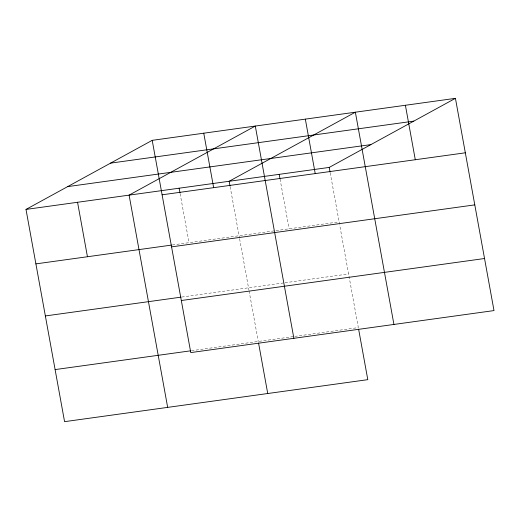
<?xml version="1.0" encoding="UTF-8"?>
<svg xmlns="http://www.w3.org/2000/svg" width="520" height="520" viewBox="0 0 520 520"><rect width="100%" height="100%" fill="white"/><g stroke="black" fill="none" stroke-linecap="round" stroke-linejoin="round"><path stroke-width="0.39" stroke-dasharray="2.6 1.95" d="M172.347 244.978L339.125 221.878M181.811 297.043L284.258 282.854M285.051 282.744L348.582 273.949M191.561 350.688L294.008 336.499M294.801 336.394L358.332 327.594L339.697 225.036M330.233 172.939L339.553 224.244M280.053 179.082L289.088 228.806M230.165 186.803L239.486 238.108M239.629 238.894L248.95 290.173M249.093 290.959L258.271 341.451M180.135 193.733L189.026 242.671"/><path stroke-width="0.78" d="M358.618 329.167L367.796 379.659L64.571 421.662L26 209.417L152.204 140.341L455.429 98.338L494 310.583L190.775 352.586L152.204 140.341M26 209.417L329.225 167.414L455.429 98.338M110.559 163.137L413.784 121.134M67.645 186.622L370.871 144.619M162.103 194.805L465.329 152.802M35.899 263.881L171.555 245.089M171.561 246.87L474.786 204.874M45.357 315.945L181.019 297.154M181.311 300.514L484.536 258.518M55.107 369.59L190.769 350.799M405.399 105.274L415.291 159.738M393.933 324.447L355.362 112.203L229.164 181.272L230.022 186.011M329.225 167.414L330.083 172.153M305.331 119.132L315.231 173.596M279.195 174.343L279.909 178.295M293.872 338.306L255.3 126.061L129.097 195.136L167.667 407.381M258.557 343.031L267.735 393.517M203.749 133.198L213.649 187.661M179.127 188.208L179.992 192.94M77.552 202.274L87.445 256.737"/></g></svg>
